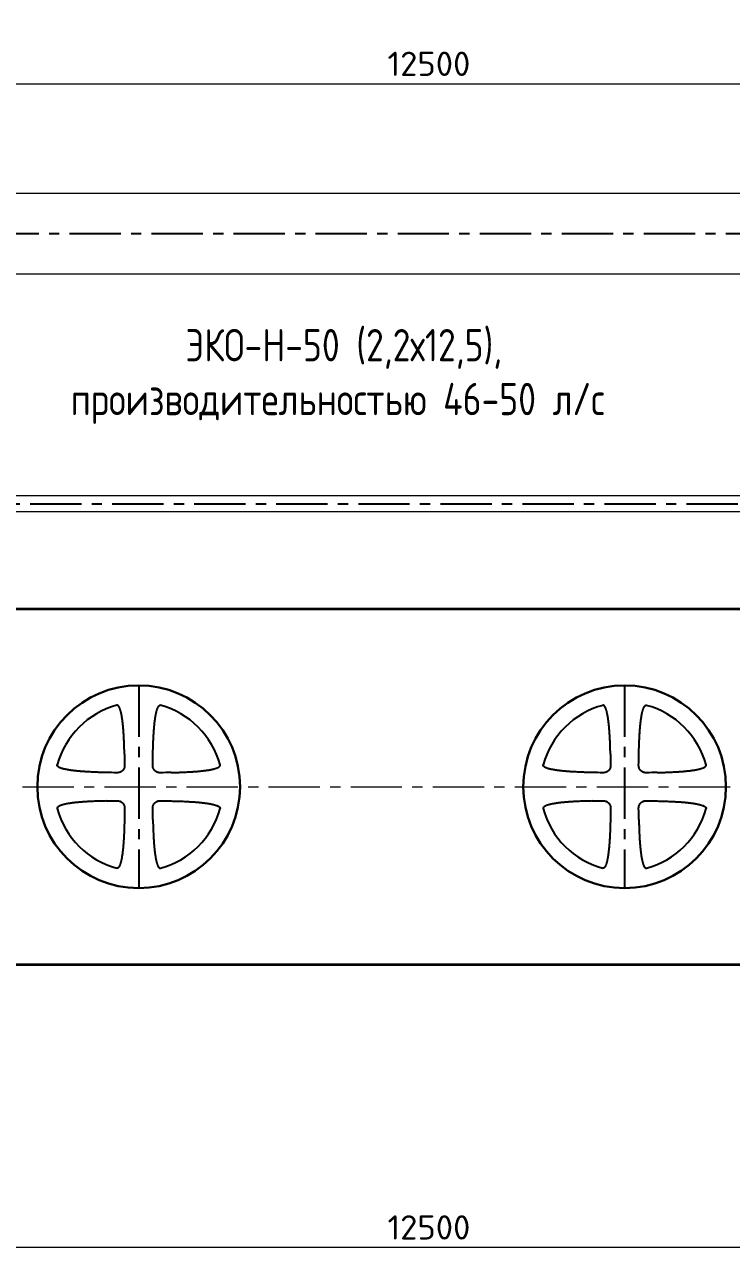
# Model space of a CAD drawing. Header units: millimetres. Extents: x 313506 to 417817, y -39276 to 9875.
# Drawn here: x 377514 to 381889, y -7297 to 340 of the extents above; entities that cross this region are included whole.
import ezdxf

# ---------------------------------------------------------------- set-up
doc = ezdxf.new("R2010")
doc.units = ezdxf.units.MM
doc.linetypes.add('осевая', pattern=[50.8, 31.75, -6.35, 6.35, -6.35])
doc.layers.add('Системный слой', color=7, linetype='Continuous')
doc.styles.add('ARTEM Arial', font='simplex.shx')
doc.styles.add('ARTEM GOST', font='GOST_A.TTF')
doc.dimstyles.new('ARTEM', dxfattribs={"dimtxt": 70, "dimasz": 50, "dimexe": 35, "dimexo": 15, "dimgap": 10, "dimtad": 1, "dimdec": 0, "dimtxsty": 'ARTEM Arial', "dimcen": 2.5, "dimclrd": 7, "dimclre": 7, "dimclrt": 7, "dimadec": 0, "dimazin": 0, "dimtfac": 1, "dimtdec": 0, "dimtmove": 0, "dimatfit": 3, "dimfxl": 1, "dimlwd": 15, "dimlwe": 15, "dimarcsym": 0})

# ---------------------------------------------------------------- blocks, each defined once
blk = doc.blocks.new('_ArchTick')
at = {"color": 0, "linetype": 'ByBlock', "const_width": 0.15}
blk.add_lwpolyline([(-0.5, -0.5), (0.5, 0.5)], dxfattribs=at)
blk = doc.blocks.new('*D362')
at = {"color": 7, "lineweight": 15, "transparency": 16777216}
for p, q in [((373767, 309.8), (373767, -77.5)), ((386267, 324.8), (386267, -77.5)), ((386267, -27.5), (373767, -27.5))]:
    blk.add_line(p, q, dxfattribs=at)
at = {"layer": 'Defpoints', "color": 0, "lineweight": 20, "transparency": 16777216}
for p in [(373767, 324.8), (386267, 339.8), (373767, -27.5)]:
    blk.add_point(p, dxfattribs=at)
at = {"color": 7, "lineweight": 15, "transparency": 16777216, "xscale": 120, "yscale": 120, "zscale": 120, "rotation": 180}
blk.add_blockref('_ArchTick', (373767, -27.5), dxfattribs=at)
at = {"color": 7, "lineweight": 15, "transparency": 16777216, "xscale": 120, "yscale": 120, "zscale": 120}
blk.add_blockref('_ArchTick', (386267, -27.5), dxfattribs=at)
at = {"color": 7, "lineweight": 20, "transparency": 16777216, "insert": (380017, 97.5), "char_height": 150, "attachment_point": 5, "style": 'ARTEM Arial'}
blk.add_mtext('12500', dxfattribs=at)
blk = doc.blocks.new('*D369')
at = {"color": 7, "lineweight": 15, "transparency": 16777216}
for p, q in [((373767, -6893), (373767, -7280.3)), ((386267, -6908), (386267, -7280.3)), ((386267, -7230.3), (373767, -7230.3))]:
    blk.add_line(p, q, dxfattribs=at)
at = {"layer": 'Defpoints', "color": 0, "lineweight": 20, "transparency": 16777216}
for p in [(373767, -6878), (386267, -6893), (373767, -7230.3)]:
    blk.add_point(p, dxfattribs=at)
at = {"color": 7, "lineweight": 15, "transparency": 16777216, "xscale": 120, "yscale": 120, "zscale": 120, "rotation": 180}
blk.add_blockref('_ArchTick', (373767, -7230.3), dxfattribs=at)
at = {"color": 7, "lineweight": 15, "transparency": 16777216, "xscale": 120, "yscale": 120, "zscale": 120}
blk.add_blockref('_ArchTick', (386267, -7230.3), dxfattribs=at)
at = {"color": 7, "lineweight": 20, "transparency": 16777216, "insert": (380017, -7105.3), "char_height": 150, "attachment_point": 5, "style": 'ARTEM Arial'}
blk.add_mtext('12500', dxfattribs=at)

msp = doc.modelspace()

# ---------------------------------------------------------------- linework, layer by layer
at = {"lineweight": 20}
for p, q in [((393020, -705.3), (358893.1, -705.3)), ((393021.1, -1205.3), (358893.1, -1205.3)), ((389090.8, -2576.6), (362308.1, -2576.5)), ((389090.8, -2676.5), (362308.1, -2676.5))]:
    msp.add_line(p, q, dxfattribs=at)
at = {"color": 1, "linetype": 'осевая', "lineweight": 25, "ltscale": 10}
for p, q in [((394873.2, -955.3), (357907.1, -955.3)), ((362308.1, -2626.5), (389090.8, -2626.6)), ((378219.8, -3750.3), (378219.8, -5005)), ((381228.8, -3750.3), (381228.8, -5005))]:
    msp.add_line(p, q, dxfattribs=at)
at = {"color": 1, "linetype": 'осевая', "lineweight": 15, "ltscale": 10}
msp.add_line((360736.6, -4377.7), (390929.4, -4377.6), dxfattribs=at)
at = {"lineweight": 35}
for points in [[(385809, -3277.7), (374230.6, -3277.7)], [(374230.6, -5477.7), (385809, -5477.7)]]:
    msp.add_lwpolyline(points, dxfattribs=at)
at = {"layer": 'Системный слой', "color": 7, "lineweight": 30}
for centre in [(378219.8, -4377.6), (381228.8, -4377.7)]:
    msp.add_circle(centre, 627.4, dxfattribs=at)
at = {"layer": 'Системный слой', "color": 7, "lineweight": 25}
for centre, start, end in [((378219.8, -4377.6), 104.99428, 165.00572), ((378219.8, -4377.6), 14.99428, 75.00572), ((381228.8, -4377.7), 104.99428, 165.00572), ((381228.8, -4377.7), 14.99428, 75.00572), ((378219.8, -4377.6), 194.99428, 255.00572), ((378219.8, -4377.6), 284.99428, 345.00572), ((381228.8, -4377.7), 194.99428, 255.00572), ((381228.8, -4377.7), 284.99428, 345.00572)]:
    msp.add_arc(centre, 521.8, start, end, dxfattribs=at)
at = {"layer": 'Системный слой', "color": 7, "lineweight": 25, "extrusion": (0, 0, -1)}
for centre, major_axis, start_param, end_param in [((377044, -4377.6), (0, -3187), -1.634239, -1.612784), ((379395.7, -4377.6), (0, 3187), -1.528808, -1.507354), ((380052.9, -4377.7), (0, -3187), -1.634239, -1.612784), ((382404.6, -4377.7), (0, 3187), -1.528808, -1.507354), ((378219.8, -3201.8), (-3187, 0), -1.528808, -1.507354), ((378219.8, -3201.8), (-3187, 0), -1.634239, -1.612784), ((381228.8, -3201.8), (-3187, 0), -1.528808, -1.507354), ((381228.8, -3201.8), (-3187, 0), -1.634239, -1.612784), ((378219.8, -5553.5), (3187, 0), -1.634239, -1.612784), ((378219.8, -5553.5), (3187, 0), -1.528808, -1.507354), ((381228.8, -5553.5), (3187, 0), -1.634239, -1.612784), ((381228.8, -5553.5), (3187, 0), -1.528808, -1.507354), ((377044, -4377.6), (0, -3187), -1.528808, -1.507354), ((379395.7, -4377.6), (0, 3187), -1.634239, -1.612784), ((380052.9, -4377.7), (0, -3187), -1.528808, -1.507354), ((382404.6, -4377.7), (0, 3187), -1.634239, -1.612784)]:
    msp.add_ellipse(centre, major_axis=major_axis, ratio=0.34202, start_param=start_param, end_param=end_param, dxfattribs=at)
at = {"layer": 'Системный слой', "color": 7, "lineweight": 25}
for points, knots in [([(378131.8, -4175.6), (378131.7, -4170.2), (378131.4, -4159.2), (378131, -4142.7), (378130.6, -4128.5), (378130.2, -4117), (378129.8, -4108), (378129.4, -4097.9), (378128.9, -4086.6), (378128.3, -4074), (378127.7, -4062.3), (378127, -4051.6), (378126.4, -4041.9), (378125.7, -4032.1), (378125, -4022.4), (378124.2, -4012.8), (378123.4, -4003.4), (378122.5, -3994.1), (378121.5, -3985.1), (378120.5, -3976.3), (378119.4, -3967.7), (378118.3, -3959.4), (378117.1, -3951.4), (378115.9, -3943.7), (378114.6, -3936.4), (378113.3, -3929.6), (378112, -3923.3), (378110.7, -3917.5), (378109.4, -3912.2), (378108, -3907.3), (378106.7, -3902.9), (378105.4, -3898.8), (378104.2, -3895.3), (378102.9, -3892.1), (378101.8, -3889.4), (378100.7, -3887.1), (378099.7, -3885.2), (378098.8, -3883.5), (378097.9, -3882), (378097.1, -3880.8), (378096.4, -3879.7), (378095.7, -3878.8), (378095.1, -3878), (378094.5, -3877.4), (378094, -3876.9), (378093.6, -3876.5), (378093.2, -3876.1), (378092.8, -3875.8), (378092.4, -3875.5), (378092.1, -3875.2), (378091.7, -3875), (378091.4, -3874.8), (378091, -3874.5), (378090.6, -3874.3), (378090.1, -3874), (378089.6, -3873.8), (378089, -3873.6), (378088.3, -3873.4), (378087.5, -3873.3), (378086.7, -3873.3), (378085.9, -3873.3), (378085.3, -3873.4), (378084.9, -3873.5), (378084.8, -3873.6)], [0, 0, 0, 0, 3.294372, 6.658592, 10.121593, 11.902894, 13.727108, 15.565806, 18.089199, 20.650882, 23.250738, 25.227925, 27.214477, 29.207845, 31.198516, 33.161939, 35.100749, 36.992852, 38.86301, 40.668913, 42.43271, 44.134312, 45.815956, 47.40632, 48.925529, 50.321905, 51.666806, 52.875385, 53.998684, 55.003566, 55.973887, 56.834853, 57.620252, 58.285215, 58.906539, 59.421027, 59.873097, 60.246259, 60.602155, 60.908041, 61.180307, 61.401463, 61.604048, 61.767517, 61.910185, 62.028901, 62.14479, 62.250718, 62.349589, 62.437156, 62.520317, 62.600986, 62.683377, 62.794474, 62.904935, 63.013803, 63.122506, 63.271682, 63.45784, 63.633238, 63.754366, 63.934896, 64, 64, 64, 64]), ([(378307.9, -4175.6), (378308, -4170.2), (378308.2, -4159.2), (378308.7, -4142.6), (378309.1, -4128.5), (378309.5, -4116.9), (378309.9, -4107.9), (378310.2, -4098.8), (378310.6, -4089.5), (378311.1, -4080.1), (378311.6, -4070.6), (378312.1, -4060.9), (378312.7, -4051.2), (378313.3, -4041.4), (378314, -4031.6), (378314.7, -4021.9), (378315.5, -4012.3), (378316.4, -4002.8), (378317.3, -3993.5), (378318.2, -3984.5), (378319.3, -3975.6), (378320.3, -3967.1), (378321.5, -3958.8), (378322.7, -3950.8), (378323.9, -3943.1), (378325.2, -3935.9), (378326.5, -3929.1), (378327.8, -3922.8), (378329.1, -3917), (378330.5, -3911.7), (378331.8, -3906.9), (378333.1, -3902.5), (378334.4, -3898.4), (378335.7, -3894.9), (378336.9, -3891.8), (378338, -3889.2), (378339.1, -3886.9), (378340, -3885), (378340.9, -3883.4), (378341.8, -3882), (378342.6, -3880.7), (378343.3, -3879.7), (378344, -3878.8), (378344.6, -3878), (378345.2, -3877.4), (378345.7, -3876.9), (378346.1, -3876.5), (378346.5, -3876.1), (378346.9, -3875.8), (378347.3, -3875.5), (378347.6, -3875.2), (378347.9, -3875), (378348.3, -3874.8), (378348.7, -3874.5), (378349.1, -3874.3), (378349.6, -3874), (378350.1, -3873.8), (378350.7, -3873.6), (378351.4, -3873.4), (378352.2, -3873.3), (378353, -3873.3), (378353.7, -3873.3), (378354.3, -3873.4), (378354.7, -3873.5), (378354.9, -3873.6)], [0, 0, 0, 0, 3.346522, 6.766848, 10.291529, 12.10647, 13.966728, 15.842272, 17.760329, 19.705723, 21.690551, 23.687495, 25.705597, 27.732688, 29.765616, 31.795276, 33.795524, 35.769581, 37.694349, 39.596139, 41.431301, 43.222957, 44.950628, 46.657893, 48.27186, 49.813093, 51.228677, 52.591625, 53.814671, 54.950111, 55.963708, 56.941681, 57.807329, 58.595452, 59.260387, 59.880783, 60.393124, 60.842571, 61.213062, 61.566815, 61.871519, 62.143339, 62.364996, 62.568381, 62.733225, 62.877534, 62.998106, 63.115804, 63.223386, 63.323799, 63.412733, 63.497193, 63.579124, 63.662803, 63.775637, 63.887825, 63.998395, 64.108796, 64.260302, 64.449369, 64.627508, 64.750528, 64.933879, 65, 65, 65, 65]), ([(381140.8, -4175.6), (381140.6, -4170.2), (381140.4, -4159.3), (381139.9, -4142.7), (381139.5, -4128.6), (381139.1, -4117), (381138.8, -4108.1), (381138.4, -4097.9), (381137.9, -4086.6), (381137.2, -4074), (381136.6, -4062.4), (381136, -4051.6), (381135.3, -4041.9), (381134.7, -4032.2), (381133.9, -4022.5), (381133.1, -4012.9), (381132.3, -4003.4), (381131.4, -3994.1), (381130.4, -3985.1), (381129.4, -3976.3), (381128.4, -3967.7), (381127.2, -3959.4), (381126.1, -3951.4), (381124.8, -3943.7), (381123.5, -3936.5), (381122.2, -3929.6), (381120.9, -3923.4), (381119.6, -3917.5), (381118.3, -3912.2), (381117, -3907.4), (381115.7, -3902.9), (381114.3, -3898.9), (381113.1, -3895.3), (381111.9, -3892.2), (381110.7, -3889.5), (381109.6, -3887.1), (381108.7, -3885.2), (381107.7, -3883.5), (381106.9, -3882.1), (381106.1, -3880.8), (381105.3, -3879.7), (381104.6, -3878.8), (381104, -3878.1), (381103.4, -3877.5), (381103, -3877), (381102.5, -3876.5), (381102.1, -3876.1), (381101.7, -3875.8), (381101.4, -3875.5), (381101, -3875.2), (381100.7, -3875), (381100.3, -3874.8), (381100, -3874.6), (381099.5, -3874.3), (381099, -3874.1), (381098.5, -3873.9), (381098, -3873.7), (381097.3, -3873.5), (381096.4, -3873.3), (381095.7, -3873.3), (381094.9, -3873.4), (381094.3, -3873.5), (381093.9, -3873.6), (381093.8, -3873.6)], [0, 0, 0, 0, 3.294372, 6.658592, 10.121593, 11.902894, 13.727108, 15.565806, 18.089199, 20.650882, 23.250738, 25.227925, 27.214477, 29.207845, 31.198516, 33.161939, 35.100749, 36.992852, 38.86301, 40.668913, 42.43271, 44.134312, 45.815956, 47.40632, 48.925529, 50.321905, 51.666806, 52.875385, 53.998684, 55.003566, 55.973887, 56.834853, 57.620252, 58.285215, 58.906539, 59.421027, 59.873097, 60.246259, 60.602155, 60.908041, 61.180307, 61.401463, 61.604048, 61.767517, 61.910185, 62.028901, 62.14479, 62.250718, 62.349589, 62.437156, 62.520317, 62.600986, 62.683377, 62.794474, 62.904935, 63.013803, 63.122506, 63.271682, 63.45784, 63.633238, 63.754366, 63.934896, 64, 64, 64, 64]), ([(381316.8, -4175.6), (381316.9, -4170.2), (381317.2, -4159.3), (381317.6, -4142.6), (381318.1, -4128.5), (381318.5, -4116.9), (381318.8, -4107.9), (381319.2, -4098.8), (381319.6, -4089.6), (381320, -4080.1), (381320.5, -4070.6), (381321, -4060.9), (381321.6, -4051.2), (381322.2, -4041.5), (381322.9, -4031.7), (381323.7, -4021.9), (381324.5, -4012.3), (381325.3, -4002.8), (381326.2, -3993.6), (381327.2, -3984.5), (381328.2, -3975.7), (381329.3, -3967.1), (381330.4, -3958.8), (381331.6, -3950.8), (381332.8, -3943.1), (381334.1, -3935.9), (381335.4, -3929.1), (381336.7, -3922.8), (381338.1, -3917), (381339.4, -3911.7), (381340.7, -3906.9), (381342, -3902.5), (381343.3, -3898.5), (381344.6, -3895), (381345.8, -3891.9), (381346.9, -3889.2), (381348, -3886.9), (381349, -3885), (381349.9, -3883.4), (381350.7, -3882), (381351.5, -3880.7), (381352.3, -3879.7), (381353, -3878.8), (381353.6, -3878.1), (381354.1, -3877.5), (381354.6, -3877), (381355, -3876.5), (381355.4, -3876.1), (381355.8, -3875.8), (381356.2, -3875.5), (381356.5, -3875.2), (381356.9, -3875), (381357.2, -3874.8), (381357.6, -3874.6), (381358, -3874.3), (381358.5, -3874.1), (381359, -3873.9), (381359.6, -3873.7), (381360.3, -3873.5), (381361.1, -3873.3), (381361.9, -3873.3), (381362.7, -3873.4), (381363.3, -3873.5), (381363.7, -3873.6), (381363.8, -3873.6)], [0, 0, 0, 0, 3.346522, 6.766848, 10.291529, 12.10647, 13.966728, 15.842272, 17.760329, 19.705723, 21.690551, 23.687495, 25.705597, 27.732688, 29.765616, 31.795276, 33.795524, 35.769581, 37.694349, 39.596139, 41.431301, 43.222957, 44.950628, 46.657893, 48.27186, 49.813093, 51.228677, 52.591625, 53.814671, 54.950111, 55.963708, 56.941681, 57.807329, 58.595452, 59.260387, 59.880783, 60.393124, 60.842571, 61.213062, 61.566815, 61.871519, 62.143339, 62.364996, 62.568381, 62.733225, 62.877534, 62.998106, 63.115804, 63.223386, 63.323799, 63.412733, 63.497193, 63.579124, 63.662803, 63.775637, 63.887825, 63.998395, 64.108796, 64.260302, 64.449369, 64.627508, 64.750528, 64.933879, 65, 65, 65, 65]), ([(378017.8, -4289.6), (378012.7, -4289.5), (378002.3, -4289.3), (377989.2, -4288.9), (377976.9, -4288.5), (377963.7, -4288.1), (377946.6, -4287.5), (377928.4, -4286.7), (377912.4, -4285.9), (377899.6, -4285.2), (377889, -4284.5), (377879, -4283.9), (377869.4, -4283.2), (377859.8, -4282.4), (377850.3, -4281.6), (377841, -4280.7), (377831.9, -4279.8), (377823, -4278.8), (377814.3, -4277.8), (377805.8, -4276.7), (377797.6, -4275.5), (377789.6, -4274.3), (377782.2, -4273), (377775.1, -4271.8), (377768.6, -4270.4), (377762.5, -4269.1), (377757, -4267.8), (377751.9, -4266.5), (377747.2, -4265.2), (377742.9, -4263.8), (377739.1, -4262.5), (377735.7, -4261.3), (377732.9, -4260.1), (377730.3, -4259), (377728.2, -4258), (377726.4, -4257), (377724.8, -4256.1), (377723.5, -4255.2), (377722.3, -4254.5), (377721.3, -4253.7), (377720.5, -4253.1), (377719.9, -4252.5), (377719.3, -4252), (377718.9, -4251.6), (377718.5, -4251.1), (377718.1, -4250.7), (377717.8, -4250.3), (377717.5, -4250), (377717.3, -4249.6), (377717, -4249.3), (377716.8, -4248.9), (377716.5, -4248.4), (377716.3, -4247.9), (377716, -4247.4), (377715.8, -4246.8), (377715.7, -4246.1), (377715.5, -4245.3), (377715.5, -4244.5), (377715.6, -4243.7), (377715.6, -4243.1), (377715.7, -4242.7), (377715.8, -4242.6)], [0, 0, 0, 0, 3.02765, 6.130095, 7.711356, 10.295721, 13.929306, 17.852185, 21.075848, 23.356556, 25.454567, 27.369743, 29.28457, 31.181263, 33.060102, 34.903414, 36.729231, 38.501691, 40.238572, 41.921872, 43.587415, 45.168284, 46.682445, 48.08064, 49.429669, 50.648002, 51.78422, 52.805921, 53.793743, 54.673452, 55.478237, 56.163293, 56.80467, 57.338103, 57.808296, 58.197357, 58.567882, 58.885925, 59.167818, 59.395948, 59.604956, 59.772794, 59.91893, 60.040332, 60.158922, 60.267663, 60.369344, 60.459616, 60.545402, 60.628157, 60.712316, 60.824376, 60.935003, 61.043224, 61.149462, 61.294441, 61.474783, 61.6447, 61.762042, 61.936931, 62, 62, 62, 62]), ([(378133.1, -4243.9), (378133.1, -4244.7), (378133, -4246.4), (378132.9, -4248.9), (378132.6, -4251.4), (378132.2, -4253.9), (378131.7, -4256.4), (378131.1, -4258.8), (378130.3, -4261.2), (378129.4, -4263.6), (378128.3, -4265.8), (378127.2, -4268), (378126, -4270.1), (378124.7, -4272), (378123.3, -4273.9), (378121.8, -4275.6), (378120.3, -4277.3), (378118.8, -4278.7), (378117.3, -4280.1), (378115.7, -4281.4), (378114, -4282.6), (378112.2, -4283.8), (378110.6, -4284.7), (378108.8, -4285.7), (378106.7, -4286.8), (378104.1, -4287.8), (378101.6, -4288.7), (378099.4, -4289.3), (378097.1, -4289.8), (378094.5, -4290.3), (378091.6, -4290.7), (378088.7, -4290.8), (378086.9, -4290.9), (378086.1, -4290.8)], [0, 0, 0, 0, 1.160827, 2.293622, 3.43563, 4.588756, 5.746246, 6.905348, 8.060469, 9.206891, 10.341224, 11.457239, 12.554235, 13.633163, 14.697615, 15.730559, 16.730575, 17.684561, 18.604883, 19.490061, 20.578623, 21.459916, 22.381037, 23.113319, 24.320591, 25.627437, 26.832376, 28.012841, 28.720001, 30.061886, 31.592299, 32.799071, 34, 34, 34, 34]), ([(378353.6, -4290.8), (378352.8, -4290.9), (378351.1, -4290.8), (378348.6, -4290.7), (378346.1, -4290.4), (378343.6, -4290), (378341.1, -4289.5), (378338.7, -4288.8), (378336.3, -4288.1), (378333.9, -4287.2), (378331.7, -4286.1), (378329.5, -4285), (378327.4, -4283.8), (378325.4, -4282.5), (378323.6, -4281.1), (378321.8, -4279.6), (378320.2, -4278.1), (378318.8, -4276.6), (378317.4, -4275.1), (378316.1, -4273.5), (378314.8, -4271.8), (378313.7, -4270), (378312.7, -4268.4), (378311.7, -4266.6), (378310.7, -4264.5), (378309.7, -4261.9), (378308.8, -4259.4), (378308.2, -4257.2), (378307.7, -4254.9), (378307.2, -4252.3), (378306.8, -4249.4), (378306.6, -4246.5), (378306.6, -4244.7), (378306.6, -4243.9)], [0, 0, 0, 0, 1.160827, 2.293622, 3.43563, 4.588756, 5.746246, 6.905348, 8.060469, 9.206891, 10.341224, 11.457239, 12.554235, 13.633163, 14.697615, 15.730559, 16.730575, 17.684561, 18.604883, 19.490061, 20.578623, 21.459916, 22.381037, 23.113319, 24.320591, 25.627437, 26.832376, 28.012841, 28.720001, 30.061886, 31.592299, 32.799071, 34, 34, 34, 34]), ([(378421.9, -4289.6), (378427.1, -4289.5), (378437.8, -4289.2), (378451.1, -4288.9), (378463.7, -4288.5), (378477.1, -4288.1), (378494.6, -4287.4), (378513.1, -4286.6), (378529.3, -4285.8), (378542.3, -4285.1), (378553, -4284.4), (378563, -4283.7), (378572.7, -4283), (378582.4, -4282.2), (378591.8, -4281.4), (378601.2, -4280.5), (378610.3, -4279.5), (378619.2, -4278.5), (378627.8, -4277.5), (378636.2, -4276.4), (378644.4, -4275.2), (378652.2, -4273.9), (378659.6, -4272.7), (378666.6, -4271.4), (378673, -4270), (378679, -4268.7), (378684.4, -4267.4), (378689.4, -4266), (378694, -4264.7), (378698.1, -4263.4), (378701.8, -4262.1), (378705, -4260.9), (378707.8, -4259.7), (378710.2, -4258.6), (378712.2, -4257.6), (378713.9, -4256.7), (378715.4, -4255.8), (378716.7, -4254.9), (378717.8, -4254.2), (378718.7, -4253.5), (378719.4, -4252.9), (378720, -4252.3), (378720.5, -4251.8), (378721, -4251.4), (378721.4, -4251), (378721.7, -4250.6), (378722, -4250.2), (378722.3, -4249.9), (378722.5, -4249.5), (378722.7, -4249.2), (378723, -4248.8), (378723.2, -4248.4), (378723.4, -4247.9), (378723.6, -4247.4), (378723.8, -4246.8), (378724, -4246.1), (378724.2, -4245.3), (378724.2, -4244.5), (378724.1, -4243.7), (378724, -4243.1), (378723.9, -4242.7), (378723.9, -4242.6)], [0, 0, 0, 0, 3.098261, 6.270257, 7.885874, 10.522158, 14.222088, 18.211189, 21.48322, 23.791405, 25.91056, 27.83924, 29.766287, 31.670808, 33.554374, 35.397495, 37.221269, 38.987539, 40.715871, 42.387727, 44.041242, 45.608249, 47.107289, 48.488328, 49.8195, 51.017864, 52.132795, 53.131323, 54.095468, 54.950922, 55.731334, 56.392139, 57.009565, 57.520478, 57.969136, 58.338887, 58.691133, 58.993238, 59.261551, 59.478662, 59.677208, 59.836711, 59.975492, 60.090496, 60.202763, 60.305383, 60.401166, 60.485997, 60.56656, 60.644707, 60.724522, 60.832147, 60.939155, 61.044621, 61.149928, 61.294442, 61.474783, 61.6447, 61.762042, 61.936931, 62, 62, 62, 62]), ([(381026.7, -4289.6), (381021.6, -4289.5), (381011.2, -4289.3), (380998.2, -4288.9), (380985.9, -4288.6), (380972.7, -4288.1), (380955.5, -4287.5), (380937.3, -4286.7), (380921.4, -4285.9), (380908.6, -4285.2), (380897.9, -4284.6), (380887.9, -4283.9), (380878.3, -4283.2), (380868.7, -4282.4), (380859.3, -4281.6), (380850, -4280.7), (380840.8, -4279.8), (380831.9, -4278.8), (380823.2, -4277.8), (380814.7, -4276.7), (380806.5, -4275.5), (380798.6, -4274.3), (380791.1, -4273.1), (380784.1, -4271.8), (380777.6, -4270.5), (380771.5, -4269.1), (380765.9, -4267.8), (380760.8, -4266.5), (380756.1, -4265.2), (380751.8, -4263.8), (380748, -4262.6), (380744.7, -4261.3), (380741.8, -4260.1), (380739.3, -4259), (380737.2, -4258), (380735.4, -4257), (380733.8, -4256.1), (380732.4, -4255.3), (380731.2, -4254.5), (380730.3, -4253.8), (380729.5, -4253.1), (380728.8, -4252.6), (380728.3, -4252.1), (380727.8, -4251.6), (380727.4, -4251.2), (380727, -4250.8), (380726.7, -4250.4), (380726.4, -4250), (380726.2, -4249.6), (380725.9, -4249.3), (380725.7, -4248.9), (380725.4, -4248.4), (380725.2, -4247.9), (380725, -4247.4), (380724.8, -4246.8), (380724.6, -4246.1), (380724.5, -4245.3), (380724.4, -4244.5), (380724.5, -4243.8), (380724.6, -4243.2), (380724.7, -4242.8), (380724.7, -4242.6)], [0, 0, 0, 0, 3.02765, 6.130095, 7.711356, 10.295721, 13.929306, 17.852185, 21.075848, 23.356556, 25.454567, 27.369743, 29.28457, 31.181263, 33.060102, 34.903414, 36.729231, 38.501691, 40.238572, 41.921872, 43.587415, 45.168284, 46.682445, 48.08064, 49.429669, 50.648002, 51.78422, 52.805921, 53.793743, 54.673452, 55.478237, 56.163293, 56.80467, 57.338103, 57.808296, 58.197357, 58.567882, 58.885925, 59.167818, 59.395948, 59.604956, 59.772794, 59.91893, 60.040332, 60.158922, 60.267663, 60.369344, 60.459616, 60.545402, 60.628157, 60.712316, 60.824376, 60.935003, 61.043224, 61.149462, 61.294441, 61.474783, 61.6447, 61.762042, 61.936931, 62, 62, 62, 62]), ([(381142, -4243.9), (381142, -4244.7), (381142, -4246.4), (381141.8, -4248.9), (381141.6, -4251.4), (381141.2, -4253.9), (381140.6, -4256.4), (381140, -4258.8), (381139.2, -4261.2), (381138.3, -4263.6), (381137.3, -4265.9), (381136.1, -4268), (381134.9, -4270.1), (381133.6, -4272.1), (381132.2, -4273.9), (381130.8, -4275.7), (381129.3, -4277.3), (381127.8, -4278.8), (381126.3, -4280.1), (381124.6, -4281.4), (381122.9, -4282.7), (381121.2, -4283.8), (381119.6, -4284.8), (381117.7, -4285.8), (381115.6, -4286.8), (381113.1, -4287.8), (381110.5, -4288.7), (381108.3, -4289.3), (381106, -4289.9), (381103.5, -4290.3), (381100.5, -4290.7), (381097.6, -4290.9), (381095.9, -4290.9), (381095, -4290.9)], [0, 0, 0, 0, 1.160827, 2.293622, 3.43563, 4.588756, 5.746246, 6.905348, 8.060469, 9.206891, 10.341224, 11.457239, 12.554235, 13.633163, 14.697615, 15.730559, 16.730575, 17.684561, 18.604883, 19.490061, 20.578623, 21.459916, 22.381037, 23.113319, 24.320591, 25.627437, 26.832376, 28.012841, 28.720001, 30.061886, 31.592299, 32.799071, 34, 34, 34, 34]), ([(381362.6, -4290.9), (381361.7, -4290.9), (381360, -4290.9), (381357.5, -4290.7), (381355, -4290.5), (381352.5, -4290.1), (381350.1, -4289.5), (381347.6, -4288.9), (381345.2, -4288.1), (381342.9, -4287.2), (381340.6, -4286.2), (381338.4, -4285), (381336.3, -4283.8), (381334.4, -4282.5), (381332.5, -4281.1), (381330.8, -4279.6), (381329.2, -4278.2), (381327.7, -4276.7), (381326.3, -4275.2), (381325, -4273.5), (381323.8, -4271.8), (381322.6, -4270.1), (381321.7, -4268.5), (381320.7, -4266.6), (381319.6, -4264.5), (381318.6, -4262), (381317.7, -4259.4), (381317.1, -4257.2), (381316.6, -4254.9), (381316.1, -4252.4), (381315.8, -4249.4), (381315.6, -4246.5), (381315.6, -4244.8), (381315.6, -4243.9)], [0, 0, 0, 0, 1.160827, 2.293622, 3.43563, 4.588756, 5.746246, 6.905348, 8.060469, 9.206891, 10.341224, 11.457239, 12.554235, 13.633163, 14.697615, 15.730559, 16.730575, 17.684561, 18.604883, 19.490061, 20.578623, 21.459916, 22.381037, 23.113319, 24.320591, 25.627437, 26.832376, 28.012841, 28.720001, 30.061886, 31.592299, 32.799071, 34, 34, 34, 34]), ([(381430.8, -4289.6), (381436.1, -4289.5), (381446.7, -4289.3), (381460.1, -4288.9), (381472.6, -4288.5), (381486.1, -4288.1), (381503.5, -4287.5), (381522.1, -4286.6), (381538.2, -4285.8), (381551.2, -4285.1), (381561.9, -4284.4), (381572, -4283.7), (381581.7, -4283), (381591.3, -4282.2), (381600.8, -4281.4), (381610.1, -4280.5), (381619.2, -4279.6), (381628.1, -4278.6), (381636.7, -4277.5), (381645.2, -4276.4), (381653.3, -4275.2), (381661.2, -4274), (381668.5, -4272.7), (381675.5, -4271.4), (381681.9, -4270.1), (381687.9, -4268.7), (381693.3, -4267.4), (381698.3, -4266.1), (381702.9, -4264.7), (381707.1, -4263.4), (381710.7, -4262.1), (381714, -4260.9), (381716.7, -4259.7), (381719.1, -4258.6), (381721.1, -4257.6), (381722.8, -4256.7), (381724.3, -4255.8), (381725.6, -4255), (381726.7, -4254.2), (381727.6, -4253.5), (381728.4, -4252.9), (381729, -4252.3), (381729.5, -4251.9), (381729.9, -4251.4), (381730.3, -4251), (381730.6, -4250.6), (381730.9, -4250.2), (381731.2, -4249.9), (381731.4, -4249.6), (381731.7, -4249.2), (381731.9, -4248.8), (381732.1, -4248.4), (381732.4, -4247.9), (381732.6, -4247.4), (381732.8, -4246.8), (381733, -4246.1), (381733.1, -4245.3), (381733.1, -4244.5), (381733.1, -4243.8), (381733, -4243.2), (381732.9, -4242.8), (381732.8, -4242.6)], [0, 0, 0, 0, 3.098261, 6.270257, 7.885874, 10.522158, 14.222088, 18.211189, 21.48322, 23.791405, 25.91056, 27.83924, 29.766287, 31.670808, 33.554374, 35.397495, 37.221269, 38.987539, 40.715871, 42.387727, 44.041242, 45.608249, 47.107289, 48.488328, 49.8195, 51.017864, 52.132795, 53.131323, 54.095468, 54.950922, 55.731334, 56.392139, 57.009565, 57.520478, 57.969136, 58.338887, 58.691133, 58.993238, 59.261551, 59.478662, 59.677208, 59.836711, 59.975492, 60.090496, 60.202763, 60.305383, 60.401166, 60.485997, 60.56656, 60.644707, 60.724522, 60.832147, 60.939155, 61.044621, 61.149928, 61.294442, 61.474783, 61.6447, 61.762042, 61.936931, 62, 62, 62, 62]), ([(378017.8, -4465.7), (378012.7, -4465.8), (378002.3, -4466), (377989.2, -4466.4), (377976.9, -4466.7), (377963.7, -4467.1), (377946.6, -4467.8), (377928.4, -4468.6), (377912.4, -4469.4), (377899.6, -4470.1), (377889, -4470.7), (377879, -4471.4), (377869.4, -4472.1), (377859.8, -4472.9), (377850.3, -4473.7), (377841, -4474.6), (377831.9, -4475.5), (377823, -4476.5), (377814.3, -4477.5), (377805.8, -4478.6), (377797.6, -4479.8), (377789.6, -4481), (377782.2, -4482.2), (377775.1, -4483.5), (377768.6, -4484.8), (377762.5, -4486.1), (377757, -4487.5), (377751.9, -4488.8), (377747.2, -4490.1), (377742.9, -4491.5), (377739.1, -4492.7), (377735.7, -4494), (377732.9, -4495.2), (377730.3, -4496.3), (377728.2, -4497.3), (377726.4, -4498.3), (377724.8, -4499.2), (377723.5, -4500), (377722.3, -4500.8), (377721.3, -4501.5), (377720.5, -4502.2), (377719.9, -4502.7), (377719.3, -4503.2), (377718.9, -4503.7), (377718.5, -4504.1), (377718.1, -4504.5), (377717.8, -4504.9), (377717.5, -4505.3), (377717.3, -4505.6), (377717, -4506), (377716.8, -4506.4), (377716.5, -4506.9), (377716.3, -4507.4), (377716, -4507.9), (377715.8, -4508.4), (377715.7, -4509.2), (377715.5, -4510), (377715.5, -4510.8), (377715.6, -4511.5), (377715.6, -4512.1), (377715.7, -4512.5), (377715.8, -4512.6)], [0, 0, 0, 0, 3.02765, 6.130095, 7.711356, 10.295721, 13.929306, 17.852185, 21.075848, 23.356556, 25.454567, 27.369743, 29.28457, 31.181263, 33.060102, 34.903414, 36.729231, 38.501691, 40.238572, 41.921872, 43.587415, 45.168284, 46.682445, 48.08064, 49.429669, 50.648002, 51.78422, 52.805921, 53.793743, 54.673452, 55.478237, 56.163293, 56.80467, 57.338103, 57.808296, 58.197357, 58.567882, 58.885925, 59.167818, 59.395948, 59.604956, 59.772794, 59.91893, 60.040332, 60.158922, 60.267663, 60.369344, 60.459616, 60.545402, 60.628157, 60.712316, 60.824376, 60.935003, 61.043224, 61.149462, 61.294441, 61.474783, 61.6447, 61.762042, 61.936931, 62, 62, 62, 62]), ([(378086.1, -4464.4), (378086.9, -4464.4), (378088.6, -4464.4), (378091.1, -4464.6), (378093.6, -4464.8), (378096.1, -4465.2), (378098.6, -4465.8), (378101, -4466.4), (378103.4, -4467.2), (378105.8, -4468.1), (378108, -4469.1), (378110.2, -4470.3), (378112.3, -4471.5), (378114.3, -4472.8), (378116.1, -4474.2), (378117.8, -4475.6), (378119.4, -4477.1), (378121, -4478.7), (378122.5, -4480.3), (378123.9, -4482.1), (378125.2, -4484), (378126.6, -4486.2), (378127.8, -4488.3), (378128.7, -4490.3), (378129.7, -4492.4), (378130.4, -4494.5), (378131.2, -4496.8), (378131.7, -4498.8), (378132.2, -4501), (378132.5, -4503.1), (378132.8, -4505.6), (378133, -4508.5), (378133.1, -4510.5), (378133.1, -4511.4)], [0, 0, 0, 0, 1.160825, 2.293619, 3.435628, 4.588757, 5.746252, 6.905358, 8.060478, 9.206889, 10.341203, 11.457205, 12.554205, 13.633169, 14.695741, 15.717068, 16.69175, 17.601108, 18.876909, 19.676175, 20.71619, 22.027068, 23.211446, 23.982012, 25.113816, 26.386625, 26.915982, 28.452958, 29.235773, 30.022226, 31.353686, 32.71083, 34, 34, 34, 34]), ([(378306.6, -4511.4), (378306.6, -4510.6), (378306.6, -4508.9), (378306.8, -4506.4), (378307.1, -4503.9), (378307.4, -4501.4), (378308, -4498.9), (378308.6, -4496.5), (378309.4, -4494), (378310.3, -4491.7), (378311.3, -4489.4), (378312.5, -4487.3), (378313.7, -4485.2), (378315, -4483.2), (378316.4, -4481.4), (378317.9, -4479.6), (378319.3, -4478), (378320.8, -4476.5), (378322.4, -4475.2), (378324, -4473.9), (378325.7, -4472.6), (378327.4, -4471.5), (378329, -4470.5), (378330.9, -4469.5), (378333, -4468.5), (378335.5, -4467.5), (378338.1, -4466.6), (378340.3, -4466), (378342.6, -4465.4), (378345.1, -4465), (378348.1, -4464.6), (378351, -4464.4), (378352.7, -4464.4), (378353.6, -4464.4)], [0, 0, 0, 0, 1.160827, 2.293622, 3.43563, 4.588756, 5.746246, 6.905348, 8.060469, 9.206891, 10.341224, 11.457239, 12.554235, 13.633163, 14.697615, 15.730559, 16.730575, 17.684561, 18.604883, 19.490061, 20.578623, 21.459916, 22.381037, 23.113319, 24.320591, 25.627437, 26.832376, 28.012841, 28.720001, 30.061886, 31.592299, 32.799071, 34, 34, 34, 34]), ([(378421.9, -4465.7), (378427.1, -4465.8), (378437.8, -4466), (378451.1, -4466.4), (378463.7, -4466.8), (378477.1, -4467.2), (378494.6, -4467.8), (378513.1, -4468.6), (378529.3, -4469.5), (378542.3, -4470.2), (378553, -4470.9), (378563, -4471.6), (378572.7, -4472.3), (378582.4, -4473.1), (378591.8, -4473.9), (378601.2, -4474.8), (378610.3, -4475.7), (378619.2, -4476.7), (378627.8, -4477.8), (378636.2, -4478.9), (378644.4, -4480.1), (378652.2, -4481.3), (378659.6, -4482.6), (378666.6, -4483.9), (378673, -4485.2), (378679, -4486.6), (378684.4, -4487.9), (378689.4, -4489.2), (378694, -4490.6), (378698.1, -4491.9), (378701.8, -4493.2), (378705, -4494.4), (378707.8, -4495.6), (378710.2, -4496.7), (378712.2, -4497.7), (378713.9, -4498.6), (378715.4, -4499.5), (378716.7, -4500.3), (378717.8, -4501.1), (378718.7, -4501.8), (378719.4, -4502.4), (378720, -4503), (378720.5, -4503.4), (378721, -4503.9), (378721.4, -4504.3), (378721.7, -4504.7), (378722, -4505.1), (378722.3, -4505.4), (378722.5, -4505.7), (378722.7, -4506.1), (378723, -4506.5), (378723.2, -4506.9), (378723.4, -4507.4), (378723.6, -4507.9), (378723.8, -4508.5), (378724, -4509.2), (378724.2, -4510), (378724.2, -4510.8), (378724.1, -4511.5), (378724, -4512.1), (378723.9, -4512.5), (378723.9, -4512.6)], [0, 0, 0, 0, 3.098261, 6.270257, 7.885874, 10.522158, 14.222088, 18.211189, 21.48322, 23.791405, 25.91056, 27.83924, 29.766287, 31.670808, 33.554374, 35.397495, 37.221271, 38.987539, 40.715869, 42.387727, 44.041242, 45.608249, 47.107289, 48.488328, 49.8195, 51.017864, 52.132795, 53.131323, 54.095468, 54.950922, 55.731334, 56.392139, 57.009565, 57.520478, 57.969136, 58.338887, 58.691133, 58.993238, 59.261551, 59.478662, 59.677208, 59.836711, 59.975492, 60.090496, 60.202763, 60.305383, 60.401166, 60.485997, 60.56656, 60.644707, 60.724522, 60.832147, 60.939155, 61.044621, 61.149928, 61.294442, 61.474783, 61.6447, 61.762042, 61.936931, 62, 62, 62, 62]), ([(381026.7, -4465.7), (381021.6, -4465.8), (381011.2, -4466), (380998.2, -4466.4), (380985.9, -4466.7), (380972.7, -4467.2), (380955.5, -4467.8), (380937.3, -4468.6), (380921.4, -4469.4), (380908.6, -4470.1), (380897.9, -4470.8), (380887.9, -4471.4), (380878.3, -4472.1), (380868.7, -4472.9), (380859.3, -4473.7), (380850, -4474.6), (380840.8, -4475.5), (380831.9, -4476.5), (380823.2, -4477.5), (380814.7, -4478.6), (380806.5, -4479.8), (380798.6, -4481), (380791.1, -4482.3), (380784.1, -4483.5), (380777.6, -4484.8), (380771.5, -4486.2), (380765.9, -4487.5), (380760.8, -4488.8), (380756.1, -4490.1), (380751.8, -4491.5), (380748, -4492.8), (380744.7, -4494), (380741.8, -4495.2), (380739.3, -4496.3), (380737.2, -4497.3), (380735.4, -4498.3), (380733.8, -4499.2), (380732.4, -4500.1), (380731.2, -4500.8), (380730.3, -4501.6), (380729.5, -4502.2), (380728.8, -4502.8), (380728.3, -4503.3), (380727.8, -4503.7), (380727.4, -4504.1), (380727, -4504.6), (380726.7, -4505), (380726.4, -4505.3), (380726.2, -4505.7), (380725.9, -4506), (380725.7, -4506.4), (380725.4, -4506.9), (380725.2, -4507.4), (380725, -4507.9), (380724.8, -4508.5), (380724.6, -4509.2), (380724.5, -4510), (380724.4, -4510.8), (380724.5, -4511.6), (380724.6, -4512.2), (380724.7, -4512.6), (380724.7, -4512.7)], [0, 0, 0, 0, 3.02765, 6.130095, 7.711356, 10.295721, 13.929306, 17.852185, 21.075848, 23.356556, 25.454567, 27.369743, 29.28457, 31.181263, 33.060102, 34.903414, 36.729231, 38.501691, 40.238572, 41.921872, 43.587415, 45.168284, 46.682445, 48.08064, 49.429669, 50.648002, 51.78422, 52.805921, 53.793743, 54.673452, 55.478237, 56.163293, 56.80467, 57.338103, 57.808296, 58.197357, 58.567882, 58.885925, 59.167818, 59.395948, 59.604956, 59.772794, 59.91893, 60.040332, 60.158922, 60.267663, 60.369344, 60.459616, 60.545402, 60.628157, 60.712316, 60.824376, 60.935003, 61.043224, 61.149462, 61.294441, 61.474783, 61.6447, 61.762042, 61.936931, 62, 62, 62, 62]), ([(381095, -4464.5), (381095.8, -4464.4), (381097.5, -4464.5), (381100, -4464.6), (381102.5, -4464.9), (381105, -4465.3), (381107.5, -4465.8), (381110, -4466.4), (381112.4, -4467.2), (381114.7, -4468.1), (381117, -4469.2), (381119.1, -4470.3), (381121.2, -4471.5), (381123.2, -4472.8), (381125, -4474.2), (381126.8, -4475.6), (381128.3, -4477.1), (381129.9, -4478.7), (381131.4, -4480.4), (381132.8, -4482.2), (381134.2, -4484), (381135.5, -4486.2), (381136.7, -4488.3), (381137.7, -4490.3), (381138.6, -4492.5), (381139.3, -4494.5), (381140.1, -4496.8), (381140.6, -4498.8), (381141.1, -4501), (381141.5, -4503.1), (381141.8, -4505.7), (381142, -4508.6), (381142, -4510.5), (381142, -4511.4)], [0, 0, 0, 0, 1.160825, 2.293619, 3.435628, 4.588757, 5.746252, 6.905358, 8.060478, 9.206889, 10.341203, 11.457205, 12.554205, 13.633169, 14.695741, 15.717068, 16.69175, 17.601108, 18.876909, 19.676175, 20.71619, 22.027068, 23.211446, 23.982012, 25.113816, 26.386625, 26.915982, 28.452958, 29.235773, 30.022226, 31.353686, 32.71083, 34, 34, 34, 34]), ([(381315.6, -4511.4), (381315.6, -4510.6), (381315.6, -4508.9), (381315.7, -4506.4), (381316, -4503.9), (381316.4, -4501.4), (381316.9, -4498.9), (381317.6, -4496.5), (381318.3, -4494.1), (381319.3, -4491.7), (381320.3, -4489.5), (381321.4, -4487.3), (381322.6, -4485.2), (381323.9, -4483.2), (381325.3, -4481.4), (381326.8, -4479.6), (381328.3, -4478), (381329.8, -4476.6), (381331.3, -4475.2), (381332.9, -4473.9), (381334.6, -4472.7), (381336.4, -4471.5), (381338, -4470.5), (381339.8, -4469.5), (381342, -4468.5), (381344.5, -4467.5), (381347, -4466.6), (381349.2, -4466), (381351.5, -4465.5), (381354.1, -4465), (381357, -4464.6), (381359.9, -4464.5), (381361.7, -4464.4), (381362.6, -4464.5)], [0, 0, 0, 0, 1.160827, 2.293622, 3.43563, 4.588756, 5.746246, 6.905348, 8.060469, 9.206891, 10.341224, 11.457239, 12.554235, 13.633163, 14.697615, 15.730559, 16.730575, 17.684561, 18.604883, 19.490061, 20.578623, 21.459916, 22.381037, 23.113319, 24.320591, 25.627437, 26.832376, 28.012841, 28.720001, 30.061886, 31.592299, 32.799071, 34, 34, 34, 34]), ([(381430.8, -4465.7), (381436.1, -4465.8), (381446.7, -4466), (381460.1, -4466.4), (381472.6, -4466.8), (381486.1, -4467.2), (381503.5, -4467.9), (381522.1, -4468.7), (381538.2, -4469.5), (381551.2, -4470.2), (381561.9, -4470.9), (381572, -4471.6), (381581.7, -4472.3), (381591.3, -4473.1), (381600.8, -4473.9), (381610.1, -4474.8), (381619.2, -4475.8), (381628.1, -4476.8), (381636.7, -4477.8), (381645.2, -4478.9), (381653.3, -4480.1), (381661.2, -4481.4), (381668.5, -4482.6), (381675.5, -4483.9), (381681.9, -4485.3), (381687.9, -4486.6), (381693.3, -4487.9), (381698.3, -4489.2), (381702.9, -4490.6), (381707.1, -4491.9), (381710.7, -4493.2), (381714, -4494.4), (381716.7, -4495.6), (381719.1, -4496.7), (381721.1, -4497.7), (381722.8, -4498.6), (381724.3, -4499.5), (381725.6, -4500.4), (381726.7, -4501.1), (381727.6, -4501.8), (381728.4, -4502.4), (381729, -4503), (381729.5, -4503.5), (381729.9, -4503.9), (381730.3, -4504.3), (381730.6, -4504.7), (381730.9, -4505.1), (381731.2, -4505.4), (381731.4, -4505.8), (381731.7, -4506.1), (381731.9, -4506.5), (381732.1, -4506.9), (381732.4, -4507.4), (381732.6, -4507.9), (381732.8, -4508.5), (381733, -4509.2), (381733.1, -4510), (381733.1, -4510.8), (381733.1, -4511.6), (381733, -4512.2), (381732.9, -4512.6), (381732.8, -4512.7)], [0, 0, 0, 0, 3.098261, 6.270257, 7.885874, 10.522158, 14.222088, 18.211189, 21.48322, 23.791405, 25.91056, 27.83924, 29.766287, 31.670808, 33.554374, 35.397495, 37.221271, 38.987539, 40.715869, 42.387727, 44.041242, 45.608249, 47.107289, 48.488328, 49.8195, 51.017864, 52.132795, 53.131323, 54.095468, 54.950922, 55.731334, 56.392139, 57.009565, 57.520478, 57.969136, 58.338887, 58.691133, 58.993238, 59.261551, 59.478662, 59.677208, 59.836711, 59.975492, 60.090496, 60.202763, 60.305383, 60.401166, 60.485997, 60.56656, 60.644707, 60.724522, 60.832147, 60.939155, 61.044621, 61.149928, 61.294442, 61.474783, 61.6447, 61.762042, 61.936931, 62, 62, 62, 62]), ([(378131.8, -4579.7), (378131.7, -4585.2), (378131.4, -4596.2), (378131.1, -4610.1), (378130.7, -4621.8), (378130.4, -4631.5), (378130, -4643.8), (378129.4, -4658.4), (378128.6, -4674.9), (378127.9, -4689.8), (378127.1, -4702.9), (378126.4, -4713.6), (378125.7, -4723.6), (378125, -4733.3), (378124.2, -4742.8), (378123.3, -4752.2), (378122.4, -4761.4), (378121.5, -4770.4), (378120.5, -4779.2), (378119.4, -4787.6), (378118.3, -4795.9), (378117.1, -4803.9), (378115.9, -4811.5), (378114.6, -4818.7), (378113.3, -4825.5), (378112, -4831.7), (378110.7, -4837.5), (378109.4, -4842.8), (378108.1, -4847.7), (378106.8, -4852.1), (378105.5, -4856.2), (378104.2, -4859.8), (378103, -4862.9), (378101.9, -4865.7), (378100.8, -4868), (378099.8, -4870), (378098.9, -4871.7), (378098, -4873.2), (378097.1, -4874.5), (378096.4, -4875.6), (378095.7, -4876.5), (378095.1, -4877.2), (378094.5, -4877.8), (378094, -4878.3), (378093.6, -4878.8), (378093.2, -4879.1), (378092.8, -4879.5), (378092.4, -4879.8), (378092.1, -4880.1), (378091.7, -4880.3), (378091.4, -4880.5), (378091, -4880.7), (378090.6, -4881), (378090.1, -4881.2), (378089.6, -4881.4), (378089, -4881.6), (378088.3, -4881.8), (378087.5, -4881.9), (378086.7, -4882), (378085.9, -4881.9), (378085.3, -4881.8), (378084.9, -4881.7), (378084.8, -4881.7)], [0, 0, 0, 0, 3.289426, 6.641073, 8.341944, 10.288254, 12.467464, 15.73036, 19.040043, 22.396272, 24.748618, 26.9013, 28.85179, 30.799553, 32.720392, 34.61697, 36.467565, 38.296603, 40.062486, 41.787015, 43.450467, 45.094385, 46.649301, 48.134932, 49.501134, 50.817333, 52.001692, 53.103719, 54.091658, 55.04643, 55.895777, 56.672128, 57.331893, 57.949266, 58.462051, 58.913492, 59.286861, 59.642661, 59.947993, 60.219335, 60.439132, 60.640228, 60.80198, 60.942837, 61.059698, 61.173776, 61.278051, 61.375378, 61.461577, 61.543439, 61.622848, 61.70395, 61.81331, 61.922045, 62.029212, 62.136217, 62.283062, 62.466311, 62.638969, 62.758204, 62.935914, 63, 63, 63, 63]), ([(378307.9, -4579.7), (378308, -4585.1), (378308.2, -4595.9), (378308.6, -4609.5), (378308.9, -4621), (378309.3, -4630.6), (378309.7, -4642.7), (378310.3, -4657.2), (378311, -4673.6), (378311.8, -4688.5), (378312.5, -4701.5), (378313.2, -4712.2), (378313.9, -4722.3), (378314.6, -4732), (378315.4, -4741.6), (378316.2, -4751), (378317.1, -4760.3), (378318.1, -4769.3), (378319.1, -4778.1), (378320.1, -4786.7), (378321.3, -4795.1), (378322.4, -4803.1), (378323.7, -4810.9), (378324.9, -4818.1), (378326.2, -4825), (378327.6, -4831.3), (378328.9, -4837.2), (378330.2, -4842.6), (378331.5, -4847.5), (378332.8, -4852), (378334.2, -4856.1), (378335.4, -4859.7), (378336.7, -4862.9), (378337.8, -4865.7), (378338.9, -4868), (378339.9, -4870), (378340.8, -4871.7), (378341.7, -4873.2), (378342.5, -4874.5), (378343.3, -4875.6), (378344, -4876.5), (378344.6, -4877.2), (378345.2, -4877.8), (378345.7, -4878.3), (378346.1, -4878.8), (378346.5, -4879.1), (378346.9, -4879.5), (378347.3, -4879.8), (378347.6, -4880.1), (378347.9, -4880.3), (378348.3, -4880.5), (378348.7, -4880.7), (378349.1, -4881), (378349.6, -4881.2), (378350.1, -4881.4), (378350.7, -4881.6), (378351.4, -4881.8), (378352.2, -4881.9), (378353, -4882), (378353.7, -4881.9), (378354.3, -4881.8), (378354.7, -4881.7), (378354.9, -4881.7)], [0, 0, 0, 0, 3.218923, 6.506826, 8.178508, 10.098303, 12.252324, 15.489576, 18.77979, 22.122744, 24.473336, 26.627827, 28.584132, 30.538174, 32.467068, 34.373014, 36.235157, 38.076608, 39.857077, 41.597492, 43.27857, 44.940532, 46.513958, 48.018144, 49.402538, 50.736545, 51.936949, 53.053667, 54.053979, 55.020167, 55.878253, 56.661609, 57.325775, 57.946675, 58.461223, 58.913538, 59.286894, 59.642684, 59.948009, 60.219346, 60.43914, 60.640233, 60.801982, 60.942838, 61.059698, 61.173776, 61.278051, 61.375378, 61.461577, 61.543439, 61.622847, 61.70395, 61.81331, 61.922045, 62.029212, 62.136217, 62.283062, 62.466311, 62.638969, 62.758204, 62.935914, 63, 63, 63, 63]), ([(381140.8, -4579.7), (381140.6, -4585.2), (381140.4, -4596.3), (381140, -4610.2), (381139.6, -4621.8), (381139.3, -4631.5), (381138.9, -4643.8), (381138.3, -4658.4), (381137.6, -4674.9), (381136.8, -4689.9), (381136, -4702.9), (381135.3, -4713.6), (381134.6, -4723.7), (381133.9, -4733.3), (381133.1, -4742.8), (381132.3, -4752.2), (381131.4, -4761.4), (381130.4, -4770.4), (381129.4, -4779.2), (381128.4, -4787.7), (381127.2, -4795.9), (381126.1, -4803.9), (381124.8, -4811.5), (381123.6, -4818.7), (381122.3, -4825.5), (381121, -4831.8), (381119.7, -4837.6), (381118.4, -4842.8), (381117, -4847.7), (381115.7, -4852.1), (381114.4, -4856.2), (381113.2, -4859.8), (381111.9, -4863), (381110.8, -4865.7), (381109.7, -4868.1), (381108.7, -4870), (381107.8, -4871.7), (381106.9, -4873.2), (381106.1, -4874.5), (381105.3, -4875.6), (381104.6, -4876.5), (381104, -4877.2), (381103.5, -4877.9), (381103, -4878.4), (381102.5, -4878.8), (381102.1, -4879.2), (381101.7, -4879.5), (381101.4, -4879.8), (381101, -4880.1), (381100.7, -4880.3), (381100.3, -4880.5), (381100, -4880.8), (381099.5, -4881), (381099, -4881.3), (381098.5, -4881.5), (381098, -4881.7), (381097.3, -4881.8), (381096.4, -4882), (381095.7, -4882), (381094.9, -4882), (381094.3, -4881.9), (381093.9, -4881.8), (381093.8, -4881.7)], [0, 0, 0, 0, 3.289426, 6.641073, 8.341944, 10.288254, 12.467464, 15.73036, 19.040043, 22.396272, 24.748618, 26.9013, 28.85179, 30.799553, 32.720392, 34.61697, 36.467565, 38.296603, 40.062486, 41.787015, 43.450467, 45.094385, 46.649301, 48.134932, 49.501134, 50.817333, 52.001692, 53.103719, 54.091658, 55.04643, 55.895777, 56.672128, 57.331893, 57.949266, 58.462051, 58.913492, 59.286861, 59.642661, 59.947993, 60.219335, 60.439132, 60.640228, 60.80198, 60.942837, 61.059698, 61.173776, 61.278051, 61.375378, 61.461577, 61.543439, 61.622848, 61.70395, 61.81331, 61.922045, 62.029212, 62.136217, 62.283062, 62.466311, 62.638969, 62.758204, 62.935914, 63, 63, 63, 63]), ([(381316.8, -4579.7), (381316.9, -4585.1), (381317.2, -4595.9), (381317.5, -4609.6), (381317.9, -4621), (381318.2, -4630.6), (381318.6, -4642.7), (381319.2, -4657.2), (381319.9, -4673.6), (381320.7, -4688.5), (381321.4, -4701.6), (381322.1, -4712.3), (381322.8, -4722.3), (381323.6, -4732), (381324.3, -4741.6), (381325.2, -4751), (381326.1, -4760.3), (381327, -4769.3), (381328, -4778.2), (381329.1, -4786.7), (381330.2, -4795.1), (381331.4, -4803.1), (381332.6, -4810.9), (381333.9, -4818.2), (381335.2, -4825), (381336.5, -4831.4), (381337.8, -4837.3), (381339.1, -4842.6), (381340.5, -4847.5), (381341.8, -4852), (381343.1, -4856.1), (381344.4, -4859.8), (381345.6, -4862.9), (381346.7, -4865.7), (381347.8, -4868.1), (381348.8, -4870), (381349.8, -4871.7), (381350.6, -4873.2), (381351.5, -4874.5), (381352.2, -4875.6), (381352.9, -4876.5), (381353.6, -4877.2), (381354.1, -4877.9), (381354.6, -4878.4), (381355, -4878.8), (381355.4, -4879.2), (381355.8, -4879.5), (381356.2, -4879.8), (381356.5, -4880.1), (381356.9, -4880.3), (381357.2, -4880.5), (381357.6, -4880.8), (381358, -4881), (381358.5, -4881.3), (381359, -4881.5), (381359.6, -4881.7), (381360.3, -4881.8), (381361.1, -4882), (381361.9, -4882), (381362.7, -4882), (381363.3, -4881.9), (381363.7, -4881.8), (381363.8, -4881.7)], [0, 0, 0, 0, 3.218923, 6.506826, 8.178508, 10.098303, 12.252324, 15.489576, 18.77979, 22.122744, 24.473336, 26.627827, 28.584132, 30.538174, 32.467068, 34.373014, 36.235157, 38.076608, 39.857077, 41.597492, 43.27857, 44.940532, 46.513958, 48.018144, 49.402538, 50.736545, 51.936949, 53.053667, 54.053979, 55.020167, 55.878253, 56.661609, 57.325775, 57.946675, 58.461223, 58.913538, 59.286894, 59.642684, 59.948009, 60.219346, 60.43914, 60.640233, 60.801982, 60.942838, 61.059698, 61.173776, 61.278051, 61.375378, 61.461577, 61.543439, 61.622847, 61.70395, 61.81331, 61.922045, 62.029212, 62.136217, 62.283062, 62.466311, 62.638969, 62.758204, 62.935914, 63, 63, 63, 63])]:
    msp.add_open_spline(points, degree=3, knots=knots, dxfattribs=at)

# ---------------------------------------------------------------- texts
at = {"lineweight": 20, "insert": (377748.9, -1544.1), "char_height": 200, "width": 3508.954, "attachment_point": 1, "style": 'ARTEM GOST'}
msp.add_mtext('\\pi760.91;ЭКО-Н-50 (2,2х12,5), \\P\\pi49.688;производительностью 46-50 л/с', dxfattribs=at)

# ---------------------------------------------------------------- dimensions: what is measured, and where the dimension line sits
at = {"lineweight": 20}
for base, p1, p2, picture, middle in [((373767, -27.5), (386267, 339.8), (373767, 324.8), '*D362', (380017, 97.5)), ((373767, -7230.3), (386267, -6893), (373767, -6878), '*D369', (380017, -7105.3))]:
    dim = msp.add_linear_dim(base=base, p1=p1, p2=p2, angle=180, dimstyle='ARTEM', override={"dimtxt": 150, "dimasz": 120, "dimexe": 50, "dimgap": 50, "dimblk1": 'ArchTick', "dimblk2": 'ArchTick', "dimsah": 1}, dxfattribs=at)
    dim.commit()
    dim.dimension.update_dxf_attribs({"geometry": picture, "text_midpoint": middle})

doc.saveas('drawing.dxf')
